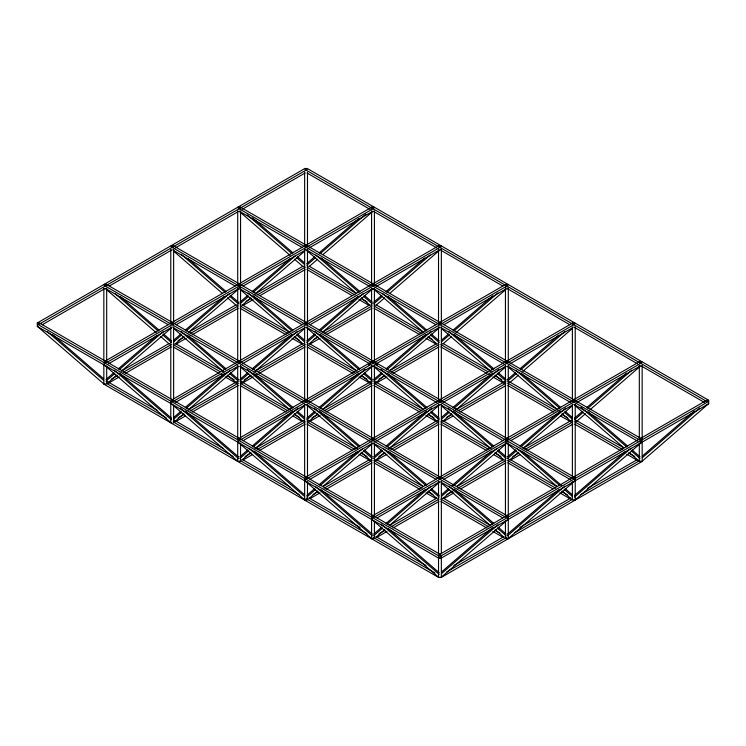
<?xml version="1.0" encoding="UTF-8"?>
<svg xmlns="http://www.w3.org/2000/svg" width="746" height="746" viewBox="0 0 746 746"><rect width="100%" height="100%" fill="white"/><g stroke="black" fill="none" stroke-linecap="round" stroke-linejoin="round"><path stroke-width="1.12" d="M105.997 379.518L113.924 372.655M118.325 368.841L157.08 335.28M105.997 381.159L114.8 373.532M119.201 369.718L163.243 331.588M108.058 382.754L116.87 375.126M121.272 371.312L171.468 327.839M173.809 340.111L180.858 334.012M185.26 330.198L224.005 296.638M173.809 341.752L181.735 334.889M186.136 331.075L229.292 293.7M174.993 344.111L183.805 336.483M188.206 332.669L238.403 289.196M239.858 302.233L247.784 295.369M252.195 291.555L290.063 258.759M239.858 303.874L248.67 296.246M253.071 292.432L295.341 255.822M241.928 305.459L250.731 297.84M255.141 294.027L304.461 251.309M306.793 263.59L314.719 256.727M319.12 252.913L358.761 218.587M306.793 265.231L315.605 257.603M320.006 253.789L365.801 214.13M308.863 266.816L317.665 259.188M322.953 254.619L372.273 211.901M173.809 417.406L180.858 411.298M185.26 407.484L224.891 373.168M173.809 419.038L181.735 412.174M186.136 408.36L230.178 370.23M173.231 422.917L183.805 413.769M188.206 409.955L238.403 366.482M239.858 379.518L247.784 372.655M252.195 368.841L291.826 334.525M239.858 381.159L248.67 373.532M253.071 369.718L297.104 331.588M241.928 382.754L250.731 375.126M255.141 371.312L304.461 328.594M306.793 340.875L314.719 334.012M319.12 330.198L357.875 296.638M306.793 342.517L315.605 334.889M320.006 331.075L363.162 293.7M308.863 344.111L317.665 336.483M322.076 332.669L372.273 289.196M373.727 302.233L381.654 295.369M386.055 291.555L424.81 257.995M373.727 303.874L382.539 296.246M386.941 292.432L430.097 255.057M375.798 305.459L384.6 297.84M389.888 293.262L439.207 250.544M239.858 456.804L247.784 449.941M252.195 446.127L292.702 411.046M239.858 458.445L248.67 450.817M253.071 447.003L297.99 408.109M241.928 460.04L250.731 452.412M255.141 448.598L304.461 405.889M306.793 418.161L314.719 411.298M319.12 407.484L358.761 373.168M368.44 364.775L370.202 363.246M306.793 419.802L315.605 412.174M320.006 408.36L364.925 369.466M308.863 421.397L317.665 413.769M322.076 409.955L372.273 366.482M373.727 379.518L381.654 372.655M386.055 368.841L425.686 334.525M373.727 381.159L382.539 373.532M386.941 369.718L430.974 331.588M375.798 382.754L384.6 375.126M389.002 371.312L439.207 327.839M441.539 340.111L448.588 334.012M452.99 330.198L492.621 295.873M441.539 341.752L449.465 334.889M453.876 331.075L497.908 292.945M442.732 344.111L451.535 336.483M455.937 332.669L506.142 289.196M306.793 495.456L314.719 488.583M319.12 484.769L356.998 451.973M306.793 497.088L315.605 489.46M320.006 485.646L362.276 449.036M308.863 498.682L317.665 491.055M322.953 486.476L372.273 443.767M373.727 456.804L381.654 449.941M386.055 446.127L426.572 411.046M373.727 458.445L382.539 450.817M386.941 447.003L431.85 408.109M375.798 460.04L384.6 452.412M389.002 448.598L439.207 405.125M441.539 417.406L448.588 411.298M452.99 407.484L492.621 373.168M441.539 419.038L449.465 412.174M453.876 408.36L498.785 369.466M442.732 421.397L451.535 413.769M455.937 409.955L506.142 366.482M507.597 379.518L515.523 372.655M519.925 368.841L558.679 335.28M507.597 381.159L516.4 373.532M520.801 369.718L564.843 331.588M509.658 382.754L518.47 375.126M522.871 371.312L572.191 328.594M373.727 534.099L381.654 527.236M386.055 523.422L424.81 489.861M373.727 535.731L382.539 528.112M386.941 524.298L430.097 486.924M375.798 537.325L384.6 529.697M389.002 525.883L439.207 482.41M441.539 494.691L448.588 488.583M452.113 485.534L491.745 451.218M441.539 496.332L449.465 489.46M453.876 485.646L497.022 448.281M442.732 498.682L451.535 491.055M456.822 486.476L506.142 443.767M507.597 456.804L515.523 449.941M519.925 446.127L560.442 411.046M507.597 458.445L516.4 450.817M520.801 447.003L565.72 408.109M509.658 460.04L518.47 452.412M523.748 447.833L572.191 405.889M574.532 418.161L582.458 411.298M586.86 407.484L626.491 373.168M574.532 419.802L583.335 412.174M587.736 408.36L631.778 370.23M576.593 421.397L585.405 413.769M589.806 409.955L640.003 366.482M441.539 571.977L492.621 527.739M441.539 573.618L497.908 524.802M440.97 577.497L507.895 519.524M507.597 534.099L558.679 489.861M507.597 535.731L564.843 486.159M507.895 538.854L574.83 480.881M574.532 495.456L624.728 451.973M574.532 497.088L630.892 448.281M574.83 500.212L641.765 442.238M642.343 456.048L694.302 411.046M642.343 457.68L699.589 408.109M641.765 461.56L708.7 403.595M238.785 287.135L240.165 286.072M505.835 442.238L507.215 441.184M37.328 322.953L305.058 168.382L307.072 169.538L39.333 324.118L37.328 322.953L37.328 326.431L438.928 558.297L438.928 555.975L37.328 324.118L39.333 322.953L440.942 554.819L438.928 555.975M42.335 324.706L105.27 288.366L168.195 324.706M109.27 286.063L172.205 249.724M175.198 247.989L239.14 211.081L302.065 247.42M242.133 209.346L305.077 173.016M106.268 361.596L104.263 362.761L104.263 365.074M171.198 324.118L173.203 322.953M238.133 285.476L240.137 284.31M305.058 246.833L307.072 245.667M371.993 208.181L374.007 207.024M108.273 363.927L172.205 327.009M176.205 324.706L239.14 288.366M243.131 286.063L305.077 250.302M309.068 247.989L373.009 211.081L436.932 247.989M122.241 370.538L169.202 343.43M189.176 331.895L236.128 304.788M255.113 293.831L303.062 266.145M111.266 379.201L117.262 375.742M123.258 372.273L171.207 344.596M178.201 340.558L184.197 337.089M190.183 333.63L238.142 305.944M246.133 301.337L251.122 298.447M257.118 294.987L305.077 267.301M108.273 383.248L119.257 376.898M125.253 373.438L171.207 346.909M176.205 344.027L186.192 338.255M188.188 337.108L190.183 335.952M192.188 334.795L238.142 308.266M243.131 305.384L253.127 299.612M260.121 295.575L305.077 269.623M173.203 400.248L171.198 401.404L171.198 403.726M238.133 362.761L240.137 361.596M305.058 324.118L307.072 322.953M371.993 285.476L374.007 284.31M438.928 246.833L440.942 245.667M175.198 402.57L238.142 366.23M242.133 363.927L305.077 327.587M310.066 324.706L373.009 288.366L435.934 324.706M376.003 286.641L440.942 249.145M188.179 409.759L237.135 381.495M255.113 371.116L303.062 343.43M323.046 331.895L369.997 304.788M178.201 417.844L184.197 414.384M190.183 410.925L238.142 383.239M244.138 379.77L251.122 375.742M258.116 371.704L305.077 344.596M314.066 339.402L318.057 337.089M324.053 333.63L372.002 305.944M175.198 421.891L185.195 416.119M192.188 412.081L238.142 385.551M242.133 383.248L253.127 376.898M255.123 375.751L257.118 374.595M259.114 373.438L305.077 346.909M310.066 344.027L320.062 338.255M326.049 334.795L372.002 308.266M240.137 438.89L238.133 440.047L238.133 442.369M305.058 401.404L307.072 400.248M371.993 362.761L374.007 361.596M438.928 324.118L440.942 322.953M505.863 285.476L507.867 284.31M243.131 440.634L306.074 404.295L369.997 441.212M309.068 402.57L373.009 365.652L436.932 402.57M376.003 363.927L439.935 327.009M443.935 324.706L505.872 288.944M255.113 448.402L304.06 420.147M323.046 409.181L370.995 381.495M389.981 370.538L436.932 343.43M245.136 456.487L251.122 453.027M257.118 449.568L305.077 421.882M312.061 417.844L318.057 414.384M324.053 410.925L372.002 383.239M378.996 379.201L384.992 375.742M390.988 372.273L438.937 344.596M243.131 459.956L252.129 454.771M259.114 450.733L305.077 424.194M309.068 421.891L320.062 415.55M326.049 412.081L372.002 385.551M376.003 383.248L386.988 376.898M392.983 373.438L438.937 346.909M307.072 477.533L305.058 478.69L305.058 481.011M371.993 440.047L374.007 438.89M438.928 401.404L440.942 400.248M505.863 362.761L507.867 361.596M572.797 324.118L574.802 322.953M310.066 479.277L373.009 442.938L435.934 479.277M376.003 441.212L439.935 404.295L502.869 440.634M442.938 402.57L505.872 366.23M509.872 363.927L572.807 327.587M323.046 486.476L369.997 459.359M388.983 448.402L437.93 420.147M455.909 409.759L504.865 381.495M313.068 494.551L318.057 491.67M324.053 488.21L372.002 460.524M378.996 456.487L384.992 453.027M390.988 449.568L438.937 421.882M446.929 417.266L451.927 414.384M457.923 410.925L505.872 383.239M310.066 498.598L320.062 492.836M326.049 489.376L372.002 462.837M376.003 460.534L386.988 454.193M393.981 450.155L438.937 424.194M443.935 421.313L452.925 416.119M459.918 412.081L505.872 385.551M374.007 516.176L371.993 517.332L371.993 519.654M438.928 478.69L440.942 477.533M505.863 440.047L507.867 438.89M572.797 401.404L574.802 400.248M639.732 362.761L641.737 361.596M377 517.92L439.935 481.59M443.935 479.277L506.87 442.938L570.802 479.855M510.87 440.634L572.807 404.873M576.798 402.57L640.739 365.652L704.662 402.57M389.981 525.119L436.932 498.011M456.916 486.476L503.867 459.359M522.843 448.402L571.8 420.147M378.996 533.772L384.992 530.313M390.988 526.853L438.937 499.167M446.929 494.551L452.925 491.092M457.923 488.21L505.872 460.524M512.866 456.487L518.862 453.027M524.858 449.568L572.807 421.882M377 537.241L386.988 531.478M392.983 528.019L438.937 501.489M443.935 498.598L453.922 492.836M460.916 488.798L505.872 462.837M510.87 459.956L519.859 454.771M526.853 450.733L572.807 424.194M708.672 400.248L706.667 401.404L305.058 169.538L307.072 168.382L708.672 400.248L708.672 403.726L440.942 558.297L440.942 555.975L708.672 401.404L706.667 400.248L438.928 554.819L440.942 555.975M453.913 565.487L503.867 536.654M519.85 527.422L570.802 498.011M587.783 488.201L637.727 459.359M446.929 571.837L506.87 537.232M514.861 532.616L572.807 499.167M580.798 494.551L639.742 460.524M440.942 577.618L641.737 461.69M105.736 384.05L103.843 384.05L103.843 364.216M640.264 442.014L642.157 442.014M306.541 499.988L304.648 499.988L304.648 479.771M373.476 538.631L371.583 538.631L371.583 518.414M506.394 538.631L508.287 538.631L508.287 518.414M438.517 557.952L441.352 557.952M307.063 173.016L369.997 209.346M440.923 250.302L502.869 286.063M506.86 288.366L569.795 324.706M573.795 327.009L637.727 363.927M238.133 207.024L240.137 208.181M305.058 245.667L307.072 246.833M371.993 284.31L374.007 285.476M438.928 322.953L440.942 324.118M505.863 361.596L507.867 362.761M572.797 400.248L574.802 401.404M639.732 438.89L641.737 440.047L641.737 442.369M305.058 249.145L369.997 286.641M440.923 327.587L503.867 363.927M507.858 366.23L570.802 402.57M573.795 404.295L637.727 441.212M309.068 266.145L356.019 293.253M376.003 304.788L422.954 331.895M442.938 343.43L490.887 371.116M508.865 381.495L557.822 409.759M575.8 420.147L623.759 447.824M307.063 267.301L355.012 294.987M361.008 298.447L367.004 301.906M373.998 305.944L421.947 333.63M427.943 337.089L431.934 339.402M440.923 344.596L487.884 371.704M494.878 375.742L501.862 379.77M507.858 383.239L555.817 410.925M561.803 414.384L567.799 417.844M574.793 421.882L622.742 449.568M628.738 453.027L634.734 456.487M307.063 269.623L352.019 295.575M359.012 299.612L369 305.384M373.998 308.266L419.951 334.795M425.938 338.255L435.934 344.027M440.923 346.909L486.886 373.438M488.882 374.595L490.877 375.751M492.873 376.898L503.867 383.248M507.858 385.551L553.812 412.081M560.805 416.119L570.802 421.891M574.793 424.194L620.747 450.733M626.743 454.193L639.732 461.69M171.198 245.667L173.203 246.833M238.133 284.31L240.137 285.476M305.058 322.953L307.072 324.118M371.993 361.596L374.007 362.761M438.928 400.248L440.942 401.404M505.863 438.89L507.867 440.047M572.797 477.533L574.802 478.69L574.802 481.011M173.193 250.302L235.13 286.063M240.128 288.944L302.065 324.706M306.065 327.009L369.997 363.927M242.133 304.788L289.084 331.895M309.068 343.43L356.019 370.538M375.005 381.495L422.954 409.181M441.94 420.147L490.887 448.402M509.872 459.359L556.824 486.476M240.128 305.944L288.077 333.63M294.073 337.089L299.071 339.98M307.063 344.596L355.012 372.273M361.008 375.742L367.004 379.201M373.998 383.239L421.947 410.925M427.943 414.384L433.939 417.844M440.923 421.882L488.882 449.568M494.878 453.027L500.864 456.487M507.858 460.524L555.817 488.21M561.803 491.67L567.799 495.13M240.128 308.266L286.082 334.795M292.078 338.255L302.065 344.027M307.063 346.909L353.017 373.438M359.012 376.898L369.997 383.248M373.998 385.551L419.951 412.081M425.938 415.55L436.932 421.891M440.923 424.194L486.886 450.733M493.871 454.771L502.869 459.956M507.858 462.837L552.814 488.798M559.808 492.836L570.802 499.177M104.263 284.31L106.268 285.476M171.198 322.953L173.203 324.118M238.133 361.596L240.137 362.761M305.058 400.248L307.072 401.404M371.993 438.89L374.007 440.047M438.928 477.533L440.942 478.69M505.863 516.176L507.867 517.332L507.867 519.654M173.193 327.587L236.128 363.927M240.128 366.23L303.062 402.57M440.923 482.158L502.869 517.92M175.198 343.43L223.157 371.116M241.135 381.495L290.091 409.759M308.07 420.147L357.017 448.402M376.003 459.359L422.954 486.476M442.938 498.011L489.889 525.119M173.193 344.596L220.145 371.704M227.138 375.742L234.132 379.77M240.128 383.239L288.077 410.925M294.073 414.384L299.071 417.266M307.063 421.882L355.012 449.568M361.008 453.027L367.004 456.487M373.998 460.524L421.947 488.21M427.943 491.67L432.932 494.551M440.923 499.167L488.882 526.853M494.878 530.313L499.867 533.194M173.193 346.909L219.147 373.438M221.142 374.595L223.147 375.751M225.143 376.898L236.128 383.248M240.128 385.551L286.082 412.081M293.075 416.119L302.065 421.313M307.063 424.194L352.019 450.155M359.012 454.193L369.997 460.534M373.998 462.837L419.951 489.376M425.938 492.836L435.934 498.598M440.923 501.489L486.886 528.019M492.873 531.478L502.869 537.241M107.265 381.495L157.219 410.337M174.2 420.147L223.157 448.402M242.133 459.359L290.091 487.045M309.068 498.011L360.02 527.422M376.003 536.654L425.957 565.487M106.258 383.239L166.199 417.844M173.193 421.882L233.134 456.487M240.128 460.524L299.071 494.551M306.065 498.589L367.004 533.772M372.991 537.232L434.937 572.993M104.263 384.404L438.928 577.618M505.835 286.072L507.215 287.135M505.835 440.653L507.215 441.707M238.785 286.604L240.165 287.667M588.044 411.811L627.675 446.127M632.076 449.941L640.003 456.804M580.994 407.344L626.799 447.003M631.2 450.817L640.003 458.445M574.532 405.125L623.852 447.833M629.13 452.412L639.704 461.56M521.109 373.168L560.74 407.484M565.142 411.298L572.191 417.406M515.822 370.23L559.864 408.36M564.265 412.174L572.191 419.038M507.597 366.482L557.794 409.955M562.195 413.769L571.007 421.397M454.174 334.525L493.805 368.841M498.216 372.655L506.142 379.518M448.896 331.588L492.929 369.718M497.33 373.532L506.142 381.159M441.539 328.594L490.859 371.312M495.269 375.126L504.072 382.754M388.125 296.638L426.88 330.198M431.281 334.012L439.207 340.875M382.838 293.7L425.994 331.075M430.395 334.889L439.207 342.517M373.727 289.196L423.924 332.669M428.335 336.483L437.137 344.111M321.19 257.995L359.945 291.555M364.346 295.369L372.273 302.233M315.903 255.057L359.059 292.432M363.461 296.246L372.273 303.874M306.793 250.544L356.112 293.262M361.4 297.84L370.202 305.459M252.493 217.823L293.01 252.913M297.412 256.727L304.461 262.825M521.995 451.218L561.626 485.534M565.142 488.583L572.191 494.691M247.215 214.895L292.124 253.789M296.535 257.603L304.461 264.466M516.708 448.281L559.864 485.646M564.265 489.46L572.191 496.332M239.858 211.901L290.063 255.384M294.465 259.188L303.268 266.816M507.597 443.767L556.917 486.476M562.195 491.055L571.007 498.682M453.298 411.046L493.805 446.127M498.216 449.941L506.142 456.804M448.01 408.109L492.929 447.003M497.33 450.817L506.142 458.445M441.539 405.889L490.859 448.598M495.269 452.412L504.072 460.04M375.798 363.246L377.56 364.775M387.239 373.168L426.88 407.484M431.281 411.298L439.207 418.161M381.075 369.466L425.994 408.36M430.395 412.174L439.207 419.802M373.727 366.482L423.924 409.955M428.335 413.769L437.137 421.397M320.314 334.525L359.945 368.841M364.346 372.655L372.273 379.518M315.026 331.588L359.059 369.718M363.461 373.532L372.273 381.159M306.793 327.839L356.998 371.312M361.4 375.126L370.202 382.754M253.379 295.873L293.01 330.198M297.412 334.012L304.461 340.111M248.092 292.945L292.124 331.075M296.535 334.889L304.461 341.752M239.858 289.196L290.063 332.669M294.465 336.483L303.268 344.111M188.206 258.759L226.075 291.555M230.477 295.369L238.403 302.233M454.174 489.096L493.805 523.422M498.216 527.236L506.142 534.099M181.157 254.293L225.199 292.432M229.6 296.246L238.403 303.874M448.896 486.159L492.929 524.298M497.33 528.112L506.142 535.731M173.809 251.309L222.252 293.262M227.53 297.84L236.342 305.459M441.539 483.175L490.859 525.883M495.269 529.697L504.072 537.325M389.002 451.973L426.88 484.769M431.281 488.583L439.207 495.456M383.724 449.036L425.994 485.646M430.395 489.46L439.207 497.088M373.727 443.767L423.047 486.476M428.335 491.055L437.137 498.682M319.428 411.046L359.945 446.127M364.346 449.941L372.273 456.804M314.15 408.109L359.059 447.003M363.461 450.817L372.273 458.445M306.793 405.125L356.998 448.598M361.4 452.412L370.202 460.04M253.379 373.168L293.01 407.484M297.412 411.298L304.461 417.406M247.215 369.466L292.124 408.36M296.535 412.174L304.461 419.038M239.858 366.482L290.063 409.955M294.465 413.769L303.268 421.397M187.321 335.28L226.075 368.841M230.477 372.655L238.403 379.518M181.157 331.588L225.199 369.718M229.6 373.532L238.403 381.159M173.809 328.594L223.129 371.312M227.53 375.126L236.342 382.754M120.395 296.638L159.14 330.198M163.542 334.012L171.468 340.875M388.125 528.504L439.207 572.742M115.108 293.7L158.264 331.075M162.665 334.889L171.468 342.517M381.075 524.037L439.207 574.383M105.997 289.196L156.194 332.669M160.595 336.483L169.407 344.111M371.965 519.524L438.9 577.497M321.19 489.861L372.273 534.099M315.903 486.924L372.273 535.731M305.03 480.881L371.965 538.854M254.255 451.218L304.461 494.691M248.977 448.281L304.461 496.332M238.105 442.238L305.03 500.212M185.558 411.046L238.403 456.804M180.28 408.109L238.403 458.445M171.17 403.595L238.105 461.56M119.509 373.168L171.468 418.161M114.222 370.23L171.468 419.802M104.235 364.953L171.17 422.917M52.574 334.525L103.657 378.754M47.296 331.588L103.657 380.395M37.3 326.31L104.235 384.274M642.157 365.465L642.157 438.797M642.157 441.128L642.157 461.336L639.313 461.336L639.313 443.152M639.313 365.465L639.313 438.797M575.222 326.823L575.222 398.989M575.222 404.108L575.222 477.44M575.222 479.771L575.222 499.988L572.378 499.988L572.378 481.795M572.378 326.823L572.378 398.989M572.378 404.108L572.378 476.675M508.287 288.18L508.287 360.747M508.287 365.465L508.287 438.797M508.287 442.751L508.287 516.083M505.443 287.014L505.443 360.747M505.443 365.465L505.443 438.797M505.443 442.751L505.443 516.083M505.443 520.438L505.443 538.631M441.352 249.537L441.352 322.104M441.352 326.823L441.352 398.989M441.352 404.108L441.352 476.675M441.352 481.403L441.352 553.569M441.352 557.057L441.352 577.273L438.517 577.273L438.517 557.057M438.517 249.537L438.517 322.104M438.517 326.823L438.517 398.989M438.517 404.108L438.517 477.44M438.517 481.403L438.517 553.961M374.417 210.894L374.417 283.461M374.417 288.18L374.417 360.346M374.417 365.465L374.417 438.797M374.417 442.751L374.417 515.318M374.417 521.575L374.417 538.631M371.583 210.894L371.583 283.461M371.583 288.18L371.583 360.346M371.583 365.465L371.583 438.797M371.583 442.751L371.583 515.318M307.483 172.251L307.483 245.583M307.483 249.537L307.483 322.104M307.483 326.823L307.483 398.989M307.483 404.108L307.483 477.44M307.483 481.795L307.483 499.988M304.648 172.251L304.648 245.583M304.648 249.537L304.648 322.104M304.648 326.823L304.648 398.989M304.648 404.108L304.648 476.675M240.557 210.894L240.557 284.226M240.557 287.014L240.557 360.747M240.557 365.465L240.557 438.797M240.557 443.152L240.557 461.336L237.713 461.336L237.713 441.511M237.713 210.894L237.713 284.226M237.713 288.18L237.713 360.747M237.713 365.465L237.713 438.797M173.622 249.537L173.622 322.104M173.622 326.823L173.622 398.989M173.622 405.647L173.622 422.693M170.778 249.537L170.778 322.104M170.778 326.823L170.778 398.989M170.778 402.868L170.778 422.693M106.687 288.18L106.687 360.747M106.687 366.165L106.687 384.05M103.843 288.18L103.843 360.346M106.268 284.31L104.263 285.476L505.863 517.332L507.867 516.176L106.268 284.31M173.203 245.667L171.198 246.833L572.797 478.69L574.802 477.533L173.203 245.667M240.137 207.024L238.133 208.181L639.732 440.047L641.737 438.89L240.137 207.024M371.993 207.024L104.263 361.596L106.268 362.761L374.007 208.181L371.993 207.024M438.928 245.667L171.198 400.248L173.203 401.404L440.942 246.833L438.928 245.667M505.863 284.31L238.133 438.89L240.137 440.047L507.867 285.476L505.863 284.31M572.797 322.953L305.058 477.533L307.072 478.69L574.802 324.118L572.797 322.953M639.732 361.596L371.993 516.176L374.007 517.332L641.737 362.761L639.732 361.596"/></g></svg>
